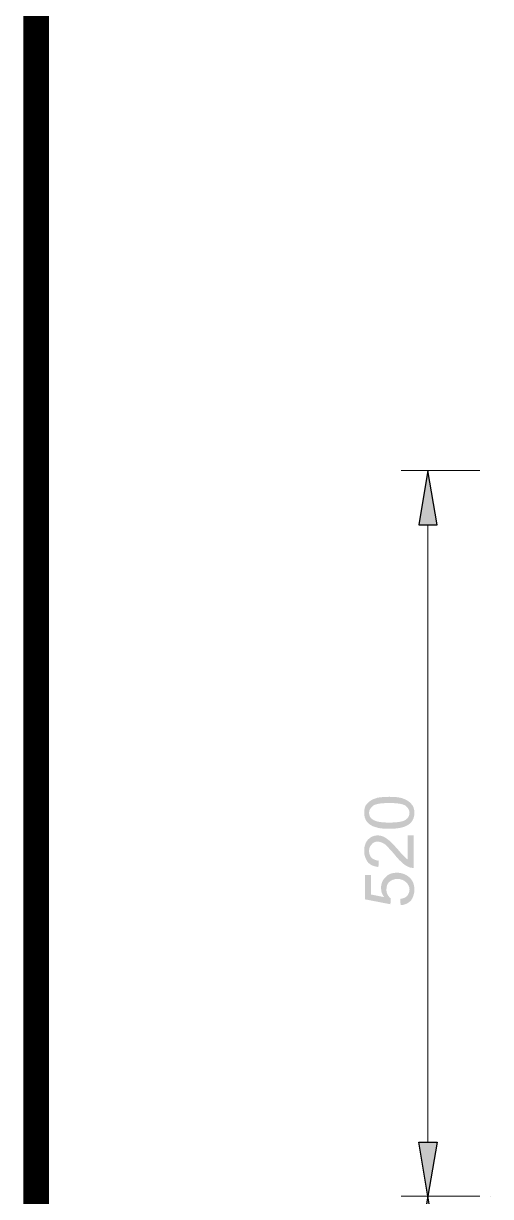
# Model space of a CAD drawing. Header units: metres. Extents: x 2999 to 3164, y 1641 to 1678.
# Drawn here: x 3001.287 to 3002.918, y 1655.21 to 1659.312 of the extents above; entities that cross this region are included whole.
import ezdxf

# ---------------------------------------------------------------- set-up
doc = ezdxf.new("R2010")
doc.units = ezdxf.units.M
doc.layers.add('ARQ-FOLHA', color=7, linetype='Continuous')

# ---------------------------------------------------------------- blocks, each defined once
blk = doc.blocks.new('FOLHA A2')
at = {"layer": 'ARQ-FOLHA', "const_width": 1}
blk.add_lwpolyline([(25, -410), (584, -410), (584, -10), (25, -10), (25, -410)], dxfattribs=at)

msp = doc.modelspace()

# ---------------------------------------------------------------- hatches: boundary and pattern name
at = {"true_color": 0x000096}
for points in [[(3002.6677, 1657.5589), (3002.7314, 1657.5589), (3002.6988, 1657.7483)], [(3002.6677, 1655.4002), (3002.7314, 1655.4002), (3002.6988, 1655.2108)], [(3002.6677, 1655.0246), (3002.7314, 1655.0246), (3002.6988, 1655.2108)]]:
    msp.add_hatch(color=150, dxfattribs=at).paths.add_polyline_path(points)
at = {"true_color": 0x00001e}
h = msp.add_hatch(color=30, dxfattribs=at)
edge = h.paths.add_edge_path()
edge.add_line((3002.6041, 1656.2289), (3002.6026, 1656.2507))
edge.add_spline(control_points=[(3002.6026, 1656.2507), (3002.6134, 1656.2522), (3002.6212, 1656.2553), (3002.6274, 1656.2615), (3002.6274, 1656.2615), (3002.6321, 1656.2677), (3002.6352, 1656.2755), (3002.6352, 1656.2832), (3002.6352, 1656.2832), (3002.6352, 1656.2941), (3002.6305, 1656.3019), (3002.6227, 1656.3096), (3002.6227, 1656.3096), (3002.615, 1656.3158), (3002.6057, 1656.3205), (3002.5933, 1656.3205), (3002.5933, 1656.3205), (3002.5808, 1656.3205), (3002.5715, 1656.3158), (3002.5638, 1656.3096), (3002.5638, 1656.3096), (3002.5576, 1656.3034), (3002.5545, 1656.2941), (3002.5545, 1656.2832), (3002.5545, 1656.2832), (3002.5545, 1656.277), (3002.556, 1656.2708), (3002.5591, 1656.2646), (3002.5591, 1656.2646), (3002.5622, 1656.26), (3002.5653, 1656.2553), (3002.57, 1656.2522)], knot_values=[0, 0, 0, 0, 0.03125, 0.03125, 0.03125, 0.03125, 0.0625, 0.0625, 0.0625, 0.0625, 0.09375, 0.09375, 0.09375, 0.09375, 0.125, 0.125, 0.125, 0.125, 0.15625, 0.15625, 0.15625, 0.15625, 0.1875, 0.1875, 0.1875, 0.1875, 0.21875, 0.21875, 0.21875, 0.21875, 1, 1, 1, 1], degree=3, periodic=0)
edge.add_line((3002.57, 1656.2522), (3002.5684, 1656.232))
edge.add_line((3002.5684, 1656.232), (3002.48, 1656.2491))
edge.add_line((3002.48, 1656.2491), (3002.48, 1656.3345))
edge.add_line((3002.48, 1656.3345), (3002.5001, 1656.3345))
edge.add_line((3002.5001, 1656.3345), (3002.5001, 1656.2662))
edge.add_line((3002.5001, 1656.2662), (3002.5467, 1656.2569))
edge.add_spline(control_points=[(3002.5467, 1656.2569), (3002.5389, 1656.2662), (3002.5358, 1656.277), (3002.5358, 1656.2895), (3002.5358, 1656.2895), (3002.5358, 1656.3034), (3002.5405, 1656.3158), (3002.5514, 1656.3267), (3002.5514, 1656.3267), (3002.5607, 1656.3376), (3002.5746, 1656.3422), (3002.5917, 1656.3422), (3002.5917, 1656.3422), (3002.6072, 1656.3422), (3002.6196, 1656.3376), (3002.6321, 1656.3283), (3002.6321, 1656.3283), (3002.646, 1656.3174), (3002.6522, 1656.3019), (3002.6522, 1656.2832), (3002.6522, 1656.2832), (3002.6522, 1656.2677), (3002.6476, 1656.2553), (3002.6398, 1656.2444), (3002.6398, 1656.2444), (3002.6305, 1656.2351), (3002.6181, 1656.2289), (3002.6041, 1656.2289)], knot_values=[0, 0, 0, 0, 0.035714, 0.035714, 0.035714, 0.035714, 0.071429, 0.071429, 0.071429, 0.071429, 0.107143, 0.107143, 0.107143, 0.107143, 0.142857, 0.142857, 0.142857, 0.142857, 0.178571, 0.178571, 0.178571, 0.178571, 0.214286, 0.214286, 0.214286, 0.214286, 1, 1, 1, 1], degree=3, periodic=0)
h.paths.add_polyline_path([(3002.6289, 1656.4726), (3002.6491, 1656.4726), (3002.6491, 1656.3593), (3002.6491, 1656.3593), (3002.6485, 1656.3593), (3002.648, 1656.3593), (3002.6474, 1656.3593), (3002.6468, 1656.3593), (3002.6462, 1656.3593), (3002.6456, 1656.3593), (3002.6451, 1656.3593), (3002.6445, 1656.3593), (3002.6439, 1656.3594), (3002.6433, 1656.3594), (3002.6427, 1656.3594), (3002.6421, 1656.3595), (3002.6416, 1656.3595), (3002.641, 1656.3596), (3002.6404, 1656.3597), (3002.6398, 1656.3598), (3002.6392, 1656.3598), (3002.6386, 1656.3599), (3002.6381, 1656.3601), (3002.6375, 1656.3602), (3002.6369, 1656.3603), (3002.6363, 1656.3605), (3002.6357, 1656.3607), (3002.6352, 1656.3608), (3002.6342, 1656.3612), (3002.6332, 1656.3617), (3002.6322, 1656.3621), (3002.6313, 1656.3625), (3002.6303, 1656.363), (3002.6293, 1656.3635), (3002.6284, 1656.364), (3002.6274, 1656.3645), (3002.6264, 1656.365), (3002.6255, 1656.3655), (3002.6245, 1656.3661), (3002.6235, 1656.3667), (3002.6225, 1656.3673), (3002.6216, 1656.3679), (3002.6206, 1656.3685), (3002.6196, 1656.3691), (3002.6187, 1656.3698), (3002.6177, 1656.3704), (3002.6167, 1656.3711), (3002.6158, 1656.3718), (3002.6148, 1656.3726), (3002.6138, 1656.3733), (3002.6128, 1656.374), (3002.6119, 1656.3748), (3002.6109, 1656.3758), (3002.6099, 1656.3768), (3002.6089, 1656.3777), (3002.6079, 1656.3787), (3002.6068, 1656.3797), (3002.6058, 1656.3807), (3002.6047, 1656.3817), (3002.6037, 1656.3827), (3002.6026, 1656.3838), (3002.6015, 1656.3848), (3002.6004, 1656.3859), (3002.5993, 1656.387), (3002.5981, 1656.3882), (3002.597, 1656.3893), (3002.5959, 1656.3905), (3002.5947, 1656.3917), (3002.5936, 1656.393), (3002.5925, 1656.3942), (3002.5913, 1656.3955), (3002.5901, 1656.3969), (3002.589, 1656.3983), (3002.5878, 1656.3997), (3002.5867, 1656.4012), (3002.5855, 1656.4027), (3002.5855, 1656.4027), (3002.5836, 1656.405), (3002.5817, 1656.4073), (3002.5798, 1656.4094), (3002.578, 1656.4115), (3002.5762, 1656.4136), (3002.5745, 1656.4156), (3002.5727, 1656.4175), (3002.5711, 1656.4194), (3002.5694, 1656.4212), (3002.5678, 1656.4229), (3002.5663, 1656.4246), (3002.5647, 1656.4262), (3002.5633, 1656.4278), (3002.5618, 1656.4293), (3002.5604, 1656.4308), (3002.5591, 1656.4322), (3002.5577, 1656.4335), (3002.5565, 1656.4348), (3002.5552, 1656.4361), (3002.5541, 1656.4373), (3002.5529, 1656.4384), (3002.5518, 1656.4395), (3002.5508, 1656.4405), (3002.5498, 1656.4415), (3002.5486, 1656.4423), (3002.5475, 1656.443), (3002.5463, 1656.4437), (3002.5452, 1656.4444), (3002.544, 1656.445), (3002.5428, 1656.4456), (3002.5417, 1656.4462), (3002.5405, 1656.4467), (3002.5394, 1656.4472), (3002.5383, 1656.4477), (3002.5371, 1656.4481), (3002.536, 1656.4485), (3002.5349, 1656.4489), (3002.5338, 1656.4492), (3002.5327, 1656.4495), (3002.5316, 1656.4498), (3002.5306, 1656.4501), (3002.5295, 1656.4503), (3002.5285, 1656.4505), (3002.5274, 1656.4506), (3002.5264, 1656.4507), (3002.5254, 1656.4508), (3002.5244, 1656.4508), (3002.5234, 1656.4509), (3002.5224, 1656.4508), (3002.5215, 1656.4508), (3002.5205, 1656.4507), (3002.5196, 1656.4506), (3002.5186, 1656.4505), (3002.5176, 1656.4503), (3002.5167, 1656.4501), (3002.5158, 1656.4498), (3002.5149, 1656.4495), (3002.5139, 1656.4492), (3002.513, 1656.4489), (3002.5122, 1656.4485), (3002.5113, 1656.4481), (3002.5105, 1656.4477), (3002.5096, 1656.4472), (3002.5088, 1656.4467), (3002.508, 1656.4462), (3002.5073, 1656.4456), (3002.5065, 1656.445), (3002.5058, 1656.4444), (3002.5051, 1656.4437), (3002.5045, 1656.443), (3002.5038, 1656.4423), (3002.5032, 1656.4415), (3002.5032, 1656.4415), (3002.5025, 1656.4408), (3002.5018, 1656.44), (3002.5011, 1656.4391), (3002.5004, 1656.4383), (3002.4998, 1656.4375), (3002.4992, 1656.4366), (3002.4986, 1656.4357), (3002.4981, 1656.4348), (3002.4976, 1656.4339), (3002.4971, 1656.433), (3002.4967, 1656.432), (3002.4963, 1656.4311), (3002.4959, 1656.4301), (3002.4955, 1656.4291), (3002.4952, 1656.4281), (3002.495, 1656.4271), (3002.4947, 1656.426), (3002.4945, 1656.425), (3002.4943, 1656.4239), (3002.4942, 1656.4228), (3002.4941, 1656.4217), (3002.494, 1656.4206), (3002.4939, 1656.4194), (3002.4939, 1656.4183), (3002.4939, 1656.4183), (3002.4939, 1656.4171), (3002.494, 1656.4159), (3002.4941, 1656.4148), (3002.4942, 1656.4136), (3002.4943, 1656.4125), (3002.4945, 1656.4113), (3002.4947, 1656.4102), (3002.495, 1656.4091), (3002.4952, 1656.408), (3002.4955, 1656.4068), (3002.4959, 1656.4058), (3002.4963, 1656.4047), (3002.4967, 1656.4036), (3002.4971, 1656.4026), (3002.4976, 1656.4016), (3002.4981, 1656.4006), (3002.4986, 1656.3996), (3002.4992, 1656.3986), (3002.4998, 1656.3977), (3002.5004, 1656.3968), (3002.5011, 1656.3959), (3002.5018, 1656.395), (3002.5025, 1656.3942), (3002.5032, 1656.3934), (3002.5032, 1656.3934), (3002.504, 1656.3929), (3002.5048, 1656.3923), (3002.5056, 1656.3918), (3002.5065, 1656.3912), (3002.5073, 1656.3907), (3002.5082, 1656.3902), (3002.5091, 1656.3898), (3002.51, 1656.3893), (3002.511, 1656.3889), (3002.5119, 1656.3884), (3002.5129, 1656.388), (3002.5139, 1656.3876), (3002.5149, 1656.3872), (3002.516, 1656.3869), (3002.5171, 1656.3865), (3002.5182, 1656.3862), (3002.5193, 1656.3859), (3002.5205, 1656.3856), (3002.5217, 1656.3853), (3002.5229, 1656.385), (3002.5241, 1656.3848), (3002.5254, 1656.3845), (3002.5267, 1656.3843), (3002.5281, 1656.3841), (3002.5281, 1656.3841), (3002.5265, 1656.3624), (3002.5265, 1656.3624), (3002.5244, 1656.3626), (3002.5223, 1656.3629), (3002.5203, 1656.3632), (3002.5184, 1656.3636), (3002.5165, 1656.364), (3002.5146, 1656.3644), (3002.5128, 1656.3649), (3002.511, 1656.3654), (3002.5093, 1656.366), (3002.5076, 1656.3666), (3002.506, 1656.3673), (3002.5044, 1656.368), (3002.5029, 1656.3688), (3002.5014, 1656.3696), (3002.5, 1656.3704), (3002.4986, 1656.3712), (3002.4973, 1656.3721), (3002.496, 1656.3731), (3002.4947, 1656.3741), (3002.4935, 1656.3751), (3002.4924, 1656.3761), (3002.4913, 1656.3772), (3002.4903, 1656.3783), (3002.4893, 1656.3795), (3002.4883, 1656.3808), (3002.4874, 1656.3822), (3002.4865, 1656.3836), (3002.4857, 1656.385), (3002.4848, 1656.3865), (3002.4841, 1656.3879), (3002.4833, 1656.3894), (3002.4826, 1656.3909), (3002.4819, 1656.3924), (3002.4813, 1656.394), (3002.4807, 1656.3955), (3002.4802, 1656.3971), (3002.4796, 1656.3987), (3002.4792, 1656.4004), (3002.4787, 1656.402), (3002.4784, 1656.4037), (3002.478, 1656.4054), (3002.4777, 1656.4072), (3002.4775, 1656.409), (3002.4772, 1656.4108), (3002.4771, 1656.4126), (3002.477, 1656.4144), (3002.4769, 1656.4163), (3002.4769, 1656.4183), (3002.4769, 1656.4204), (3002.477, 1656.4225), (3002.4771, 1656.4245), (3002.4772, 1656.4265), (3002.4775, 1656.4285), (3002.4777, 1656.4305), (3002.478, 1656.4324), (3002.4784, 1656.4342), (3002.4788, 1656.4361), (3002.4793, 1656.4379), (3002.4798, 1656.4396), (3002.4804, 1656.4413), (3002.481, 1656.443), (3002.4816, 1656.4447), (3002.4823, 1656.4463), (3002.4831, 1656.4478), (3002.4839, 1656.4493), (3002.4847, 1656.4508), (3002.4856, 1656.4522), (3002.4866, 1656.4536), (3002.4876, 1656.4549), (3002.4886, 1656.4562), (3002.4897, 1656.4574), (3002.4908, 1656.4586), (3002.4908, 1656.4586), (3002.492, 1656.4598), (3002.4932, 1656.4608), (3002.4944, 1656.4619), (3002.4956, 1656.4629), (3002.4969, 1656.4638), (3002.4981, 1656.4647), (3002.4994, 1656.4656), (3002.5007, 1656.4664), (3002.502, 1656.4671), (3002.5034, 1656.4678), (3002.5048, 1656.4685), (3002.5062, 1656.4691), (3002.5076, 1656.4696), (3002.509, 1656.4702), (3002.5105, 1656.4706), (3002.512, 1656.471), (3002.5135, 1656.4714), (3002.5151, 1656.4717), (3002.5166, 1656.472), (3002.5182, 1656.4722), (3002.5199, 1656.4724), (3002.5215, 1656.4725), (3002.5232, 1656.4726), (3002.525, 1656.4726), (3002.5257, 1656.4726), (3002.5265, 1656.4726), (3002.5273, 1656.4725), (3002.5281, 1656.4725), (3002.5289, 1656.4724), (3002.5296, 1656.4723), (3002.5304, 1656.4722), (3002.5312, 1656.4721), (3002.532, 1656.4719), (3002.5328, 1656.4718), (3002.5337, 1656.4716), (3002.5345, 1656.4714), (3002.5353, 1656.4712), (3002.5361, 1656.471), (3002.537, 1656.4708), (3002.5378, 1656.4705), (3002.5387, 1656.4702), (3002.5396, 1656.47), (3002.5405, 1656.4697), (3002.5414, 1656.4693), (3002.5423, 1656.469), (3002.5432, 1656.4687), (3002.5442, 1656.4683), (3002.5451, 1656.4679), (3002.5459, 1656.4675), (3002.5467, 1656.4671), (3002.5475, 1656.4667), (3002.5483, 1656.4662), (3002.549, 1656.4658), (3002.5498, 1656.4653), (3002.5506, 1656.4648), (3002.5514, 1656.4643), (3002.5522, 1656.4638), (3002.553, 1656.4632), (3002.5538, 1656.4627), (3002.5546, 1656.4621), (3002.5555, 1656.4615), (3002.5563, 1656.4609), (3002.5572, 1656.4603), (3002.558, 1656.4596), (3002.5589, 1656.459), (3002.5598, 1656.4583), (3002.5607, 1656.4576), (3002.5616, 1656.4569), (3002.5625, 1656.4562), (3002.5634, 1656.4555), (3002.5644, 1656.4547), (3002.5653, 1656.454), (3002.5653, 1656.454), (3002.5663, 1656.4532), (3002.5673, 1656.4523), (3002.5683, 1656.4514), (3002.5693, 1656.4505), (3002.5704, 1656.4495), (3002.5715, 1656.4484), (3002.5726, 1656.4473), (3002.5737, 1656.4462), (3002.5749, 1656.445), (3002.5761, 1656.4438), (3002.5773, 1656.4425), (3002.5785, 1656.4412), (3002.5798, 1656.4398), (3002.5811, 1656.4383), (3002.5824, 1656.4369), (3002.5838, 1656.4353), (3002.5852, 1656.4338), (3002.5867, 1656.4321), (3002.5882, 1656.4305), (3002.5897, 1656.4287), (3002.5913, 1656.427), (3002.593, 1656.4252), (3002.5946, 1656.4233), (3002.5964, 1656.4214), (3002.5964, 1656.4214), (3002.5977, 1656.4198), (3002.599, 1656.4184), (3002.6002, 1656.4169), (3002.6014, 1656.4155), (3002.6026, 1656.4142), (3002.6037, 1656.4129), (3002.6048, 1656.4117), (3002.6058, 1656.4105), (3002.6068, 1656.4094), (3002.6077, 1656.4083), (3002.6087, 1656.4072), (3002.6095, 1656.4062), (3002.6104, 1656.4053), (3002.6112, 1656.4044), (3002.612, 1656.4035), (3002.6128, 1656.4027), (3002.6135, 1656.402), (3002.6143, 1656.4013), (3002.6149, 1656.4006), (3002.6156, 1656.4), (3002.6163, 1656.3995), (3002.6169, 1656.399), (3002.6175, 1656.3985), (3002.6181, 1656.3981), (3002.6181, 1656.3981), (3002.6185, 1656.3975), (3002.6189, 1656.397), (3002.6193, 1656.3964), (3002.6198, 1656.3959), (3002.6202, 1656.3954), (3002.6207, 1656.3949), (3002.6211, 1656.3944), (3002.6216, 1656.394), (3002.6221, 1656.3935), (3002.6225, 1656.3931), (3002.623, 1656.3927), (3002.6235, 1656.3923), (3002.624, 1656.3919), (3002.6245, 1656.3915), (3002.625, 1656.3912), (3002.6254, 1656.3908), (3002.6259, 1656.3905), (3002.6264, 1656.3902), (3002.6268, 1656.3899), (3002.6273, 1656.3897), (3002.6277, 1656.3894), (3002.6281, 1656.3892), (3002.6286, 1656.389), (3002.6289, 1656.3888), (3002.6289, 1656.3888), (3002.6289, 1656.4726), (3002.6289, 1656.3888)])
edge = h.paths.add_edge_path()
edge.add_spline(control_points=[(3002.5638, 1656.4959), (3002.5436, 1656.4959), (3002.5281, 1656.4974), (3002.5157, 1656.5021), (3002.5157, 1656.5021), (3002.5032, 1656.5052), (3002.4939, 1656.5114), (3002.4862, 1656.5207), (3002.4862, 1656.5207), (3002.48, 1656.5285), (3002.4769, 1656.5393), (3002.4769, 1656.5517), (3002.4769, 1656.5517), (3002.4769, 1656.561), (3002.4784, 1656.5688), (3002.4815, 1656.5766), (3002.4815, 1656.5766), (3002.4862, 1656.5828), (3002.4908, 1656.589), (3002.4986, 1656.5936), (3002.4986, 1656.5936), (3002.5048, 1656.5983), (3002.5141, 1656.6014), (3002.5234, 1656.6045), (3002.5234, 1656.6045), (3002.5343, 1656.6061), (3002.5467, 1656.6076), (3002.5638, 1656.6076), (3002.5638, 1656.6076), (3002.5839, 1656.6076), (3002.601, 1656.6061), (3002.6134, 1656.6014), (3002.6134, 1656.6014), (3002.6258, 1656.5967), (3002.6352, 1656.5905), (3002.6414, 1656.5828), (3002.6414, 1656.5828), (3002.6491, 1656.575), (3002.6522, 1656.5641), (3002.6522, 1656.5517), (3002.6522, 1656.5517), (3002.6522, 1656.5347), (3002.646, 1656.5222), (3002.6352, 1656.5129), (3002.6352, 1656.5129), (3002.6196, 1656.5005), (3002.5964, 1656.4959), (3002.5638, 1656.4959)], knot_values=[0, 0, 0, 0, 0.020833, 0.020833, 0.020833, 0.020833, 0.041667, 0.041667, 0.041667, 0.041667, 0.0625, 0.0625, 0.0625, 0.0625, 0.083333, 0.083333, 0.083333, 0.083333, 0.104167, 0.104167, 0.104167, 0.104167, 0.125, 0.125, 0.125, 0.125, 0.145833, 0.145833, 0.145833, 0.145833, 0.166667, 0.166667, 0.166667, 0.166667, 0.1875, 0.1875, 0.1875, 0.1875, 0.208333, 0.208333, 0.208333, 0.208333, 0.229167, 0.229167, 0.229167, 0.229167, 1, 1, 1, 1], degree=3, periodic=0)
edge = h.paths.add_edge_path()
edge.add_spline(control_points=[(3002.5638, 1656.5176), (3002.5933, 1656.5176), (3002.6119, 1656.5207), (3002.6212, 1656.5269), (3002.6212, 1656.5269), (3002.6305, 1656.5331), (3002.6352, 1656.5424), (3002.6352, 1656.5517), (3002.6352, 1656.5517), (3002.6352, 1656.561), (3002.6305, 1656.5688), (3002.6212, 1656.5766), (3002.6212, 1656.5766), (3002.6119, 1656.5828), (3002.5933, 1656.5859), (3002.5638, 1656.5859), (3002.5638, 1656.5859), (3002.5358, 1656.5859), (3002.5172, 1656.5828), (3002.5079, 1656.5766), (3002.5079, 1656.5766), (3002.4986, 1656.5688), (3002.4939, 1656.561), (3002.4939, 1656.5517), (3002.4939, 1656.5517), (3002.4939, 1656.5409), (3002.4986, 1656.5331), (3002.5063, 1656.5285), (3002.5063, 1656.5285), (3002.5172, 1656.5207), (3002.5358, 1656.5176), (3002.5638, 1656.5176)], knot_values=[0, 0, 0, 0, 0.03125, 0.03125, 0.03125, 0.03125, 0.0625, 0.0625, 0.0625, 0.0625, 0.09375, 0.09375, 0.09375, 0.09375, 0.125, 0.125, 0.125, 0.125, 0.15625, 0.15625, 0.15625, 0.15625, 0.1875, 0.1875, 0.1875, 0.1875, 0.21875, 0.21875, 0.21875, 0.21875, 1, 1, 1, 1], degree=3, periodic=0)

# ---------------------------------------------------------------- linework, layer by layer
at = {"color": 150, "linetype": 'Continuous', "lineweight": 20, "true_color": 0x000096}
for points in [[(3002.8804, 1657.7483), (3002.6057, 1657.7483), (3002.6057, 1657.7483)], [(3002.6988, 1657.5589), (3002.6988, 1655.4002), (3002.6988, 1655.4002)], [(3002.8804, 1655.2108), (3002.6057, 1655.2108), (3002.6057, 1655.2108)], [(3002.8804, 1655.2108), (3002.6057, 1655.2108), (3002.6057, 1655.2108)]]:
    msp.add_lwpolyline(points, dxfattribs=at)
at = {"color": 150, "linetype": 'Continuous', "lineweight": -2, "true_color": 0x000096}
for points in [[(3002.6677, 1657.5589), (3002.7314, 1657.5589), (3002.6988, 1657.7483)], [(3002.6677, 1655.4002), (3002.7314, 1655.4002), (3002.6988, 1655.2108)], [(3002.6677, 1655.0246), (3002.7314, 1655.0246), (3002.6988, 1655.2108)]]:
    msp.add_lwpolyline(points, close=True, dxfattribs=at)
at = {"color": 7, "linetype": 'Continuous', "lineweight": 20, "true_color": 0x000007}
msp.add_lwpolyline([(3002.9174, 1655.2108), (3002.9174, 1655.2108), (3002.9174, 1655.2108)], dxfattribs=at)

# ---------------------------------------------------------------- block references
at = {"layer": 'ARQ-FOLHA', "xscale": 0.08952391981061225, "yscale": 0.08952391981061225, "zscale": 0.08952391981061225}
msp.add_blockref('FOLHA A2', (2999.0933, 1678.1676), dxfattribs=at)

doc.saveas('drawing.dxf')
